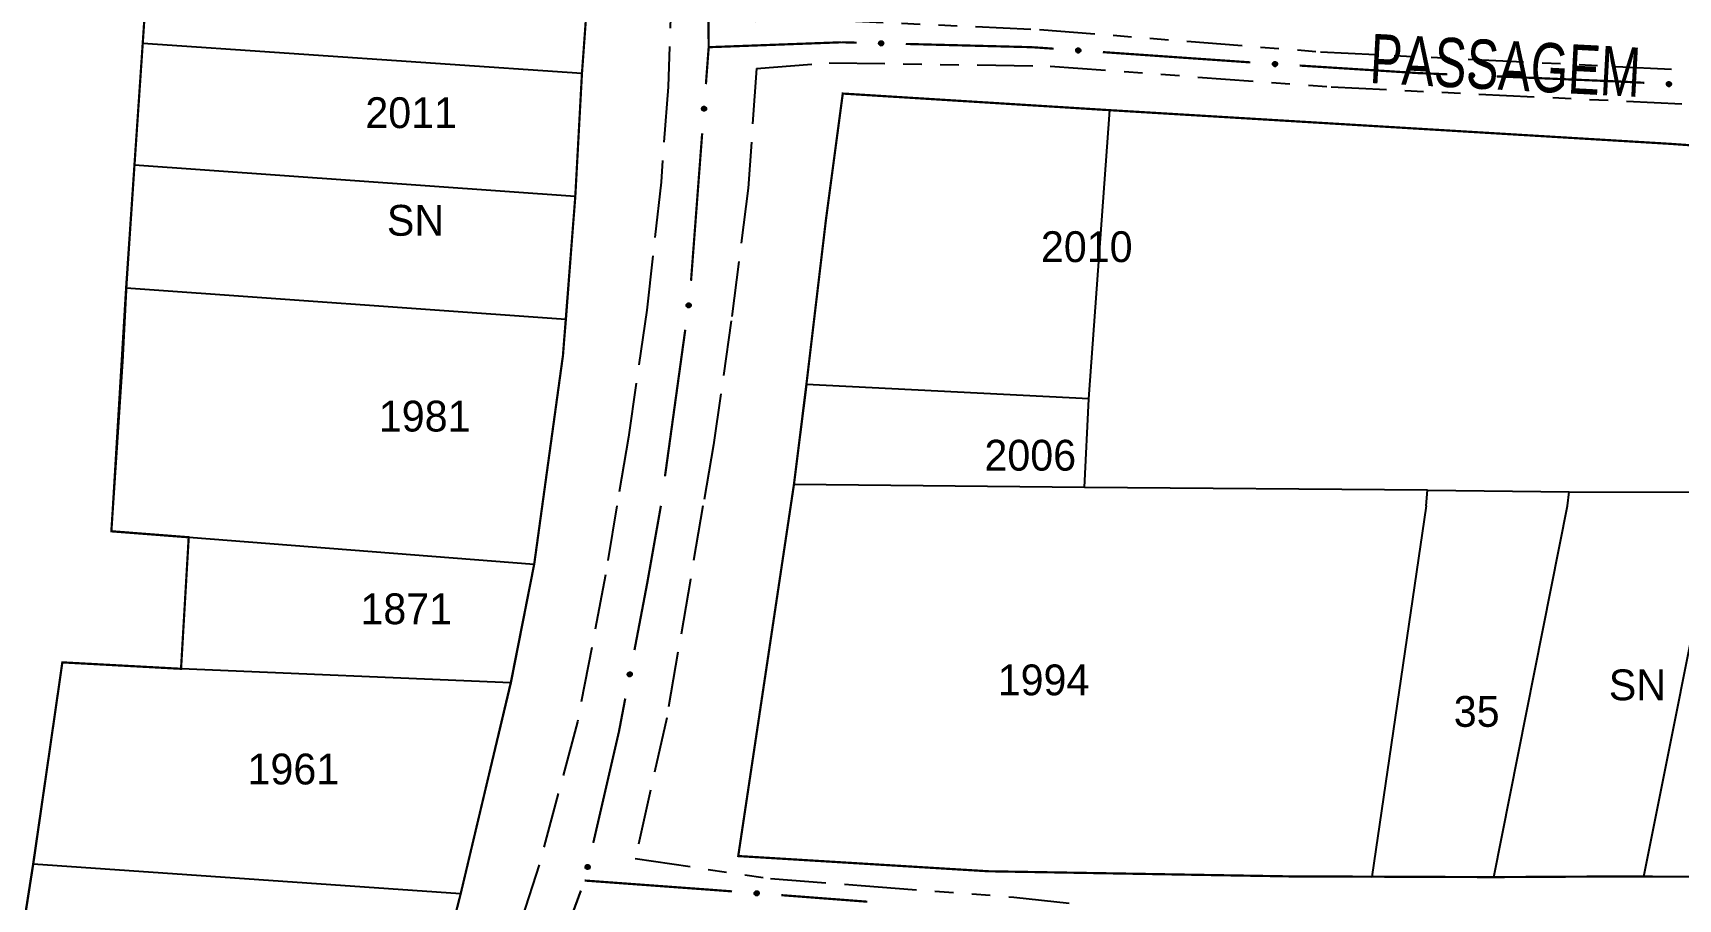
# Model space of a CAD drawing. Extents: x 203196 to 204359, y 4872588 to 4874244.
# Drawn here: x 203832.2 to 203965.6, y 4873268.4 to 4873338.7 of the extents above; entities that cross this region are included whole.
import ezdxf
from ezdxf.enums import TextEntityAlignment as Align

# ---------------------------------------------------------------- set-up
doc = ezdxf.new("R2010")
doc.units = 0
doc.header["$LTSCALE"] = 1.5
doc.header["$MEASUREMENT"] = 0
doc.linetypes.add('TRACO_11', pattern=[8, 3, -1, 3, -1])
doc.linetypes.add('TRACO_25', pattern=[8, 3, -1, 1, -1, 1, -1])
for name, color, linetype in [('CD_MALHA_LOTES', 7, 'CONTINUOUS'), ('RU-QUADRA', 210, 'CONTINUOUS'), ('SV-EIXO-RUA-N-PAV', 6, 'CONTINUOUS'), ('SV-EIXO-RUA-PAV', 20, 'CONTINUOUS'), ('SV-RUA-NAO-PAV', 7, 'CONTINUOUS'), ('SV-RUA-PAVIM', 7, 'CONTINUOUS'), ('SV-TXT-RUA-N-PAV', 7, 'CONTINUOUS'), ('Th_NmrPort', 1, 'CONTINUOUS')]:
    doc.layers.add(name, color=color, linetype=linetype)
doc.styles.add('ARIAL', font='ARIAL.SHX')

msp = doc.modelspace()

# ---------------------------------------------------------------- linework, layer by layer
at = {"layer": 'CD_MALHA_LOTES', "linetype": 'Continuous', "flags": 128}
for points in [[(203841.0902, 4873337.823042), (203841.737363, 4873347.520344)], [(203877.469888, 4873345.71845), (203876.719865, 4873335.377508)], [(203840.420019, 4873327.940479), (203841.0902, 4873337.823042)], [(203876.719865, 4873335.377508), (203841.0902, 4873337.823042)], [(203876.719865, 4873335.377508), (203876.180101, 4873325.401872)], [(203894.927459, 4873310.152488), (203896.517712, 4873323.556048), (203897.878634, 4873333.752333)], [(203897.878634, 4873333.752333), (203919.552623, 4873332.404279)], [(203917.828396, 4873308.99947), (203919.552623, 4873332.404279)], [(203919.552623, 4873332.404279), (203964.965795, 4873329.676698), (203983.018828, 4873328.40942), (204002.118015, 4873325.967334)], [(203839.758299, 4873317.964114), (203840.420019, 4873327.940479)], [(203876.180101, 4873325.401872), (203840.420019, 4873327.940479)], [(203876.180101, 4873325.401872), (203875.406688, 4873315.43201)], [(203838.543708, 4873298.244354), (203839.758299, 4873317.964114)], [(203875.406688, 4873315.43201), (203839.758299, 4873317.964114)], [(203875.406688, 4873315.43201), (203875.18, 4873312.51), (203872.849749, 4873295.591698)], [(203894.927459, 4873310.152488), (203893.916465, 4873302.040417)], [(203917.828396, 4873308.99947), (203894.927459, 4873310.152488)], [(203917.476966, 4873301.79968), (203917.828396, 4873308.99947)], [(203893.916465, 4873302.040417), (203889.398118, 4873271.902486)], [(203917.476966, 4873301.79968), (203893.916465, 4873302.040417)], [(203945.300566, 4873301.589659), (203917.476966, 4873301.79968)], [(203945.190588, 4873300.311709), (203945.300566, 4873301.589659)], [(203945.300566, 4873301.589659), (203956.798453, 4873301.4575)], [(203956.67063, 4873300.311563), (203956.798453, 4873301.4575)], [(203956.798453, 4873301.4575), (203969.001191, 4873301.413446)], [(203945.190588, 4873300.311709), (203940.796617, 4873270.228457)], [(203950.680062, 4873270.192821), (203956.67063, 4873300.311563)], [(203962.858871, 4873270.234788), (203968.853699, 4873300.278561)], [(203844.820719, 4873297.758995), (203838.543708, 4873298.244354)], [(203844.197087, 4873287.091041), (203844.820719, 4873297.758995)], [(203844.820719, 4873297.758995), (203872.849749, 4873295.591698)], [(203872.849749, 4873295.591698), (203870.945243, 4873285.964981)], [(203832.208644, 4873271.253621), (203834.569807, 4873287.61311)], [(203834.569807, 4873287.61311), (203844.197087, 4873287.091041)], [(203870.945243, 4873285.964981), (203844.197087, 4873287.091041)], [(203870.945243, 4873285.964981), (203866.878852, 4873268.826831)], [(203830.016135, 4873257.255296), (203832.208644, 4873271.253621)], [(203866.878852, 4873268.826831), (203832.208644, 4873271.253621)], [(203889.398118, 4873271.902486), (203909.689529, 4873270.667023), (203934.060947, 4873270.252743), (203940.796617, 4873270.228457)], [(203950.680062, 4873270.192821), (203940.796617, 4873270.228457)], [(203962.858871, 4873270.234788), (203950.680062, 4873270.192821)], [(203982.40835, 4873270.21418), (203962.858871, 4873270.234788)], [(203866.878852, 4873268.826831), (203864.752864, 4873260.475046), (203859.055657, 4873246.655683)]]:
    msp.add_lwpolyline(points, dxfattribs=at)
at = {"layer": 'RU-QUADRA', "linetype": 'Continuous', "const_width": 0.18, "flags": 128}
for points in [[(203864.752864, 4873260.475046), (203866.878852, 4873268.826831), (203870.945243, 4873285.964981), (203872.849749, 4873295.591698), (203873.499428, 4873300.312621), (203875.18, 4873312.51), (203876.18, 4873325.4), (203876.72, 4873335.38), (203877.47, 4873345.72), (203876.52, 4873371.79), (203875.800017, 4873383.400001), (203875.196422, 4873393.9545), (203873.22, 4873407.77), (203871.63, 4873414.66), (203868.34, 4873421.43), (203864.03, 4873428.26), (203851.6, 4873451.11), (203838.05, 4873472.35), (203831.68, 4873468.45)], [(203841.74, 4873347.52), (203841.089996, 4873337.82), (203840.419979, 4873327.940002), (203839.78, 4873318.39), (203839.46, 4873312.11), (203838.680729, 4873300.313064), (203838.543708, 4873298.244354), (203844.820719, 4873297.758995), (203844.197087, 4873287.091041), (203834.569807, 4873287.61311), (203832.208644, 4873271.253621), (203830.016135, 4873257.255296)], [(203983.018828, 4873328.40942), (203964.965795, 4873329.676698), (203919.552623, 4873332.404279), (203897.878634, 4873333.752333), (203896.517712, 4873323.556048), (203894.927459, 4873310.152488), (203893.916465, 4873302.040417), (203889.398118, 4873271.902486), (203909.689529, 4873270.667023), (203934.060947, 4873270.252743), (203940.796617, 4873270.228457), (203950.680062, 4873270.192821), (203959.077562, 4873270.238774), (203962.858871, 4873270.234788), (203982.40835, 4873270.21418)]]:
    msp.add_lwpolyline(points, dxfattribs=at)
at = {"layer": 'SV-EIXO-RUA-N-PAV', "const_width": 0.18}
for points in [[(203887.002099, 4873337.513549), (203896.995247, 4873337.883668)], [(203896.995247, 4873337.883668), (203897.776251, 4873337.912591)], [(203897.776251, 4873337.912591), (203898.994306, 4873337.881158)], [(203902.992975, 4873337.777965), (203912.989647, 4873337.519984)], [(203912.989647, 4873337.519984), (203913.239155, 4873337.513549)], [(203913.239155, 4873337.513549), (203914.985349, 4873337.392156)], [(203918.975718, 4873337.11475), (203930.946826, 4873336.282533)], [(203934.938409, 4873336.023389), (203943.920323, 4873335.453108)], [(203943.920323, 4873335.453108), (203944.464246, 4873335.418575)], [(203944.464246, 4873335.418575), (203946.917062, 4873335.315453)], [(203950.913531, 4873335.147433), (203960.904705, 4873334.727382)], [(203960.904705, 4873334.727382), (203961.074398, 4873334.72025)], [(203961.074398, 4873334.72025), (203962.902142, 4873334.6263)], [(203876.933358, 4873269.914879), (203886.906695, 4873269.185121)], [(203886.906695, 4873269.185121), (203887.304785, 4873269.155994)], [(203887.304785, 4873269.155994), (203888.901005, 4873269.034377)], [(203892.889445, 4873268.730495), (203899.869215, 4873268.198703)]]:
    msp.add_lwpolyline(points, dxfattribs=at)
at = {"layer": 'SV-EIXO-RUA-N-PAV'}
for points in [[(203900.852848, 4873337.943312), (203900.887831, 4873337.977491), (203900.924887, 4873337.999712), (203900.961127, 4873338.00935), (203900.995373, 4873338.009517), (203901.030427, 4873338.005741), (203901.064929, 4873337.994137), (203901.10037, 4873337.972776), (203901.134902, 4873337.937924), (203901.155171, 4873337.898468), (203901.166522, 4873337.863443), (203901.168751, 4873337.827744), (203901.164513, 4873337.793752), (203901.151274, 4873337.758311), (203901.129276, 4873337.722607), (203901.09339, 4873337.688732), (203901.056912, 4873337.667195), (203901.021614, 4873337.658793), (203900.98571, 4873337.656779), (203900.949968, 4873337.661062), (203900.916166, 4873337.672648), (203900.880257, 4873337.694862), (203900.847291, 4873337.730724), (203900.825396, 4873337.766861), (203900.816501, 4873337.802033), (203900.815313, 4873337.837425), (203900.818673, 4873337.87263), (203900.828893, 4873337.907798), (203900.852848, 4873337.943312)], [(203916.844833, 4873337.373233), (203916.881273, 4873337.405854), (203916.919262, 4873337.426439), (203916.955889, 4873337.434488), (203916.990109, 4873337.433162), (203917.024966, 4873337.427862), (203917.058929, 4873337.414765), (203917.093405, 4873337.391879), (203917.126385, 4873337.355554), (203917.144915, 4873337.315252), (203917.154727, 4873337.279766), (203917.155399, 4873337.244003), (203917.149683, 4873337.210228), (203917.134912, 4873337.175399), (203917.111378, 4873337.140687), (203917.074049, 4873337.108409), (203917.036667, 4873337.088483), (203917.001036, 4873337.081628), (203916.965079, 4873337.08118), (203916.929558, 4873337.087018), (203916.896293, 4873337.100066), (203916.861386, 4873337.123824), (203916.830015, 4873337.161089), (203916.809716, 4873337.198146), (203916.802362, 4873337.233672), (203916.802719, 4873337.269083), (203916.80761, 4873337.304108), (203916.819354, 4873337.338797), (203916.844833, 4873337.373233)], [(203932.806012, 4873336.269082), (203932.842256, 4873336.301921), (203932.880121, 4873336.322734), (203932.916698, 4873336.331003), (203932.950926, 4873336.329882), (203932.985813, 4873336.324791), (203933.019855, 4873336.311898), (203933.054467, 4873336.289219), (203933.087665, 4873336.253093), (203933.106436, 4873336.212903), (203933.116461, 4873336.177476), (203933.117347, 4873336.141718), (203933.111834, 4873336.10791), (203933.097272, 4873336.072992), (203933.073947, 4873336.03814), (203933.036813, 4873336.005638), (203932.999551, 4873335.985489), (203932.963962, 4873335.97842), (203932.928007, 4873335.977756), (203932.892452, 4873335.983381), (203932.859109, 4873335.996229), (203932.824061, 4873336.019777), (203932.792467, 4873336.056854), (203932.771946, 4873336.093788), (203932.764379, 4873336.129269), (203932.764523, 4873336.164681), (203932.769204, 4873336.199735), (203932.78074, 4873336.234494), (203932.806012, 4873336.269082)], [(203948.776367, 4873335.347461), (203948.8119, 4873335.381069), (203948.849311, 4873335.402686), (203948.885703, 4873335.411736), (203948.919947, 4873335.411347), (203948.954935, 4873335.407003), (203948.989245, 4873335.394841), (203949.024334, 4873335.372908), (203949.058297, 4873335.3375), (203949.077923, 4873335.297721), (203949.088704, 4873335.262517), (203949.090355, 4873335.226786), (203949.085566, 4873335.192867), (203949.071754, 4873335.157646), (203949.04918, 4873335.122303), (203949.012749, 4873335.089014), (203948.975927, 4873335.068072), (203948.940497, 4873335.060244), (203948.904565, 4873335.058812), (203948.868898, 4873335.063674), (203948.835288, 4873335.075807), (203948.799744, 4873335.0986), (203948.767364, 4873335.134992), (203948.746058, 4873335.171479), (203948.737734, 4873335.20679), (203948.73712, 4873335.242197), (203948.74105, 4873335.277343), (203948.75184, 4873335.312341), (203948.776367, 4873335.347461)], [(203964.761665, 4873334.640943), (203964.79751, 4873334.674217), (203964.835122, 4873334.695484), (203964.871597, 4873334.704193), (203964.905836, 4873334.703485), (203964.940782, 4873334.698815), (203964.974976, 4873334.686333), (203965.00986, 4873334.664073), (203965.04349, 4873334.628349), (203965.062744, 4873334.588388), (203965.073196, 4873334.553085), (203965.074513, 4873334.51734), (203965.069407, 4873334.483468), (203965.055267, 4873334.448377), (203965.032363, 4873334.413247), (203964.995624, 4873334.380299), (203964.958608, 4873334.359702), (203964.923106, 4873334.352205), (203964.887162, 4873334.351109), (203964.851542, 4873334.356304), (203964.818047, 4873334.36875), (203964.782717, 4873334.391874), (203964.750679, 4873334.428567), (203964.729714, 4873334.465252), (203964.72172, 4873334.500639), (203964.721438, 4873334.53605), (203964.725695, 4873334.571158), (203964.736811, 4873334.606053), (203964.761665, 4873334.640943)], [(203890.760322, 4873269.003114), (203890.796978, 4873269.035493), (203890.835103, 4873269.055825), (203890.871782, 4873269.063631), (203890.905993, 4873269.062078), (203890.940813, 4873269.056546), (203890.974689, 4873269.043224), (203891.009012, 4873269.02011), (203891.041751, 4873268.983567), (203891.060012, 4873268.943143), (203891.069589, 4873268.907593), (203891.070023, 4873268.871826), (203891.064083, 4873268.83809), (203891.049081, 4873268.80336), (203891.025318, 4873268.768805), (203890.987776, 4873268.736775), (203890.950263, 4873268.717098), (203890.914587, 4873268.710479), (203890.878627, 4873268.71027), (203890.843146, 4873268.716343), (203890.809968, 4873268.729612), (203890.77522, 4873268.753601), (203890.744097, 4873268.791074), (203890.724044, 4873268.828265), (203890.716926, 4873268.863838), (203890.717518, 4873268.899246), (203890.722641, 4873268.934238), (203890.734615, 4873268.968848), (203890.760322, 4873269.003114)]]:
    msp.add_lwpolyline(points, close=True, dxfattribs=at)
for points in [[(203900.815313, 4873337.837425), (203901.166522, 4873337.863443)], [(203900.816501, 4873337.802033), (203901.168751, 4873337.827744)], [(203900.818493, 4873337.81923), (203901.165811, 4873337.843027)], [(203900.818673, 4873337.87263), (203901.155171, 4873337.898468)], [(203900.820808, 4873337.856025), (203901.15592, 4873337.882866)], [(203900.824398, 4873337.783589), (203901.163602, 4873337.810324)], [(203900.825396, 4873337.766861), (203901.164513, 4873337.793752)], [(203900.828508, 4873337.889951), (203901.140466, 4873337.918754)], [(203900.828893, 4873337.907798), (203901.134902, 4873337.937924)], [(203900.838488, 4873337.747736), (203901.153139, 4873337.775105)], [(203900.841665, 4873337.923736), (203901.114065, 4873337.95356)], [(203900.847291, 4873337.730724), (203901.151274, 4873337.758311)], [(203900.852848, 4873337.943312), (203901.10037, 4873337.972776)], [(203900.867652, 4873337.714223), (203901.137219, 4873337.740026)], [(203900.87266, 4873337.961155), (203901.075246, 4873337.983226)], [(203900.887831, 4873337.977491), (203901.064929, 4873337.994137)], [(203900.9089, 4873337.990249), (203901.038803, 4873337.999182)], [(203900.924887, 4873337.999712), (203901.030427, 4873338.005741)], [(203900.880257, 4873337.694862), (203901.129276, 4873337.722607)], [(203900.903778, 4873337.685992), (203901.103566, 4873337.705405)], [(203900.916166, 4873337.672648), (203901.09339, 4873337.688732)], [(203900.937422, 4873337.667379), (203901.068725, 4873337.67764)], [(203900.949968, 4873337.661062), (203901.056912, 4873337.667195)], [(203916.802362, 4873337.233672), (203917.155399, 4873337.244003)], [(203916.802719, 4873337.269083), (203917.154727, 4873337.279766)], [(203916.805102, 4873337.250767), (203917.153128, 4873337.2594)], [(203916.80761, 4873337.304108), (203917.144915, 4873337.315252)], [(203916.809019, 4873337.287425), (203917.144982, 4873337.299633)], [(203916.809448, 4873337.214901), (203917.149495, 4873337.226825)], [(203916.809716, 4873337.198146), (203917.149683, 4873337.210228)], [(203916.818191, 4873337.320983), (203917.131108, 4873337.336161)], [(203916.819354, 4873337.338797), (203917.126385, 4873337.355554)], [(203916.821961, 4873337.178468), (203917.137506, 4873337.192095)], [(203916.830015, 4873337.161089), (203917.134912, 4873337.175399)], [(203916.832808, 4873337.354162), (203917.106249, 4873337.372084)], [(203916.844833, 4873337.373233), (203917.093405, 4873337.391879)], [(203916.849637, 4873337.143717), (203917.120072, 4873337.157744)], [(203916.861386, 4873337.123824), (203917.111378, 4873337.140687)], [(203916.865404, 4873337.390195), (203917.06876, 4873337.403414)], [(203916.881273, 4873337.405854), (203917.058929, 4873337.414765)], [(203916.884498, 4873337.113937), (203917.084942, 4873337.124623)], [(203916.896293, 4873337.100066), (203917.074049, 4873337.108409)], [(203916.902879, 4873337.417682), (203917.033048, 4873337.420943)], [(203916.917299, 4873337.093875), (203917.048924, 4873337.098403)], [(203916.919262, 4873337.426439), (203917.024966, 4873337.427862)], [(203916.929558, 4873337.087018), (203917.036667, 4873337.088483)], [(203932.764379, 4873336.129269), (203933.117347, 4873336.141718)], [(203932.764523, 4873336.164681), (203933.116461, 4873336.177476)], [(203932.767017, 4873336.14638), (203933.114984, 4873336.157101)], [(203932.769204, 4873336.199735), (203933.106436, 4873336.212903)], [(203932.770713, 4873336.183061), (203933.106597, 4873336.197284)], [(203932.771577, 4873336.110541), (203933.111547, 4873336.124505)], [(203932.771946, 4873336.093788), (203933.111834, 4873336.10791)], [(203932.779683, 4873336.216674), (203933.092504, 4873336.233728)], [(203932.78074, 4873336.234494), (203933.087665, 4873336.253093)], [(203932.784309, 4873336.074184), (203933.099766, 4873336.089704)], [(203932.792467, 4873336.056854), (203933.097272, 4873336.072992)], [(203932.794101, 4873336.24994), (203933.06743, 4873336.269502)], [(203932.806012, 4873336.269082), (203933.054467, 4873336.289219)], [(203932.812193, 4873336.039599), (203933.082539, 4873336.055249)], [(203932.824061, 4873336.019777), (203933.073947, 4873336.03814)], [(203932.826481, 4873336.286168), (203933.029754, 4873336.300607)], [(203932.842256, 4873336.301921), (203933.019855, 4873336.311898)], [(203932.847232, 4873336.010029), (203933.047608, 4873336.021917)], [(203932.859109, 4873335.996229), (203933.036813, 4873336.005638)], [(203932.863789, 4873336.313879), (203932.993937, 4873336.317921)], [(203932.880121, 4873336.322734), (203932.985813, 4873336.324791)], [(203932.880152, 4873335.990164), (203933.011748, 4873335.995482)], [(203932.892452, 4873335.983381), (203932.999551, 4873335.985489)], [(203948.73712, 4873335.242197), (203949.088704, 4873335.262517)], [(203948.737734, 4873335.20679), (203949.090355, 4873335.226786)], [(203948.740004, 4873335.223953), (203949.087663, 4873335.242114)], [(203948.74105, 4873335.277343), (203949.077923, 4873335.297721)], [(203948.742915, 4873335.260706), (203949.078418, 4873335.282109)], [(203948.745331, 4873335.18822), (203949.084924, 4873335.209452)], [(203948.746058, 4873335.171479), (203949.085566, 4873335.192867)], [(203948.751165, 4873335.294502), (203949.063549, 4873335.318243)], [(203948.75184, 4873335.312341), (203949.058297, 4873335.3375)], [(203948.758837, 4873335.152144), (203949.07389, 4873335.174407)], [(203948.764868, 4873335.328069), (203949.037715, 4873335.353473)], [(203948.767364, 4873335.134992), (203949.071754, 4873335.157646)], [(203948.776367, 4873335.347461), (203949.024334, 4873335.372908)], [(203948.787454, 4873335.118163), (203949.057404, 4873335.139591)], [(203948.796465, 4873335.364981), (203948.999383, 4873335.383764)], [(203948.799744, 4873335.0986), (203949.04918, 4873335.122303)], [(203948.8119, 4873335.381069), (203948.989245, 4873335.394841)], [(203948.823118, 4873335.089349), (203949.023194, 4873335.105521)], [(203948.833173, 4873335.393484), (203948.963204, 4873335.400309)], [(203948.835288, 4873335.075807), (203949.012749, 4873335.089014)], [(203948.849311, 4873335.402686), (203948.954935, 4873335.407003)], [(203948.856455, 4873335.070193), (203948.987907, 4873335.078324)], [(203948.868898, 4873335.063674), (203948.975927, 4873335.068072)], [(203964.721438, 4873334.53605), (203965.073196, 4873334.553085)], [(203964.72172, 4873334.500639), (203965.074513, 4873334.51734)], [(203964.724151, 4873334.51778), (203965.071964, 4873334.532693)], [(203964.725695, 4873334.571158), (203965.062744, 4873334.588388)], [(203964.727405, 4873334.554503), (203965.063094, 4873334.572773)], [(203964.729144, 4873334.481999), (203965.06892, 4873334.500058)], [(203964.729714, 4873334.465252), (203965.069407, 4873334.483468)], [(203964.73597, 4873334.588221), (203965.048562, 4873334.609044)], [(203964.736811, 4873334.606053), (203965.04349, 4873334.628349)], [(203964.742312, 4873334.445798), (203965.05756, 4873334.465118)], [(203964.749986, 4873334.621659), (203965.023059, 4873334.644513)], [(203964.750679, 4873334.428567), (203965.055267, 4873334.448377)], [(203964.761665, 4873334.640943), (203965.00986, 4873334.664073)], [(203964.770611, 4873334.411551), (203965.040749, 4873334.430457)], [(203964.781927, 4873334.658274), (203964.985011, 4873334.675162)], [(203964.782717, 4873334.391874), (203965.032363, 4873334.413247)], [(203964.79751, 4873334.674217), (203964.974976, 4873334.686333)], [(203964.806004, 4873334.382405), (203965.006222, 4873334.396708)], [(203964.818047, 4873334.36875), (203964.995624, 4873334.380299)], [(203964.818899, 4873334.686433), (203964.948988, 4873334.692043)], [(203964.835122, 4873334.695484), (203964.940782, 4873334.698815)], [(203964.839161, 4873334.362939), (203964.970683, 4873334.369842)], [(203964.851542, 4873334.356304), (203964.958608, 4873334.359702)], [(203890.716926, 4873268.863838), (203891.070023, 4873268.871826)], [(203890.717518, 4873268.899246), (203891.069589, 4873268.907593)], [(203890.71978, 4873268.880914), (203891.067855, 4873268.887238)], [(203890.722641, 4873268.934238), (203891.060012, 4873268.943143)], [(203890.723887, 4873268.845021), (203891.064006, 4873268.854688)], [(203890.723939, 4873268.917546), (203891.059976, 4873268.927524)], [(203890.724044, 4873268.828265), (203891.064083, 4873268.83809)], [(203890.733334, 4873268.951043), (203891.046344, 4873268.964143)], [(203890.734615, 4873268.968848), (203891.041751, 4873268.983567)], [(203890.736158, 4873268.808506), (203891.051787, 4873268.820038)], [(203890.744097, 4873268.791074), (203891.049081, 4873268.80336)], [(203890.74817, 4873268.984124), (203891.021724, 4873269.000231)], [(203890.760322, 4873269.003114), (203891.009012, 4873269.02011)], [(203890.763603, 4873268.773571), (203891.034125, 4873268.785803)], [(203890.77522, 4873268.753601), (203891.025318, 4873268.768805)], [(203890.781006, 4873269.01994), (203890.984445, 4873269.031809)], [(203890.796978, 4873269.035493), (203890.974689, 4873269.043224)], [(203890.798266, 4873268.743561), (203890.998776, 4873268.752916)], [(203890.809968, 4873268.729612), (203890.987776, 4873268.736775)], [(203890.818661, 4873269.047177), (203890.948849, 4873269.049574)], [(203890.830932, 4873268.723282), (203890.962585, 4873268.726936)], [(203890.835103, 4873269.055825), (203890.940813, 4873269.056546)], [(203890.843146, 4873268.716343), (203890.950263, 4873268.717098)]]:
    msp.add_lwpolyline(points, dxfattribs=at)
at = {"layer": 'SV-EIXO-RUA-PAV', "const_width": 0.18}
for points in [[(203886.903887, 4873346.506655), (203886.991248, 4873338.507132)], [(203886.991248, 4873338.507132), (203887.002099, 4873337.513549)], [(203887.002099, 4873337.513549), (203886.775343, 4873334.515755)], [(203886.473642, 4873330.527149), (203885.568539, 4873318.561332)], [(203885.100208, 4873314.59054), (203883.455292, 4873302.703814)], [(203882.967747, 4873299.427363), (203883.12447, 4873300.313182)], [(203882.028631, 4873294.119339), (203882.967747, 4873299.427363)], [(203881.914698, 4873293.520542), (203882.028631, 4873294.119339)], [(203880.980118, 4873288.608662), (203881.914698, 4873293.520542)], [(203879.723666, 4873282.005122), (203880.232454, 4873284.679159)], [(203877.637243, 4873272.964771), (203879.661152, 4873281.734252)], [(203879.661152, 4873281.734252), (203879.723666, 4873282.005122)], [(203873.30776, 4873260.02259), (203876.633993, 4873269.098074)]]:
    msp.add_lwpolyline(points, dxfattribs=at)
at = {"layer": 'SV-EIXO-RUA-PAV'}
for points in [[(203886.745097, 4873332.65642), (203886.777496, 4873332.619782), (203886.797849, 4873332.581669), (203886.805675, 4873332.544994), (203886.80414, 4873332.510782), (203886.798628, 4873332.475959), (203886.785325, 4873332.442076), (203886.762229, 4873332.40774), (203886.725704, 4873332.374982), (203886.68529, 4873332.356698), (203886.649745, 4873332.347101), (203886.613979, 4873332.346648), (203886.580239, 4873332.352569), (203886.545501, 4873332.367552), (203886.510933, 4873332.391297), (203886.478882, 4873332.428821), (203886.459185, 4873332.466324), (203886.452546, 4873332.501996), (203886.452318, 4873332.537956), (203886.458372, 4873332.57344), (203886.471622, 4873332.606626), (203886.495592, 4873332.641387), (203886.533048, 4873332.67253), (203886.570228, 4873332.692603), (203886.605798, 4873332.699741), (203886.641205, 4873332.699168), (203886.6762, 4873332.694064), (203886.710817, 4873332.682109), (203886.745097, 4873332.65642)], [(203885.503097, 4873316.698896), (203885.533163, 4873316.66032), (203885.551116, 4873316.621018), (203885.556654, 4873316.583929), (203885.553002, 4873316.549878), (203885.545342, 4873316.515463), (203885.529964, 4873316.48247), (203885.504785, 4873316.449631), (203885.4663, 4873316.419199), (203885.424831, 4873316.403455), (203885.388759, 4873316.39608), (203885.353034, 4873316.397844), (203885.319726, 4873316.405845), (203885.285983, 4873316.422952), (203885.252953, 4873316.448794), (203885.223289, 4873316.488232), (203885.205954, 4873316.526883), (203885.201539, 4873316.562898), (203885.203539, 4873316.598803), (203885.211781, 4873316.633844), (203885.227062, 4873316.666144), (203885.253141, 4873316.699353), (203885.292454, 4873316.728116), (203885.330807, 4873316.745846), (203885.36675, 4873316.750765), (203885.402055, 4873316.748), (203885.436666, 4873316.740737), (203885.470475, 4873316.726659), (203885.503097, 4873316.698896)], [(203880.471289, 4873286.523338), (203880.443209, 4873286.563382), (203880.427264, 4873286.60354), (203880.423606, 4873286.640862), (203880.428972, 4873286.674685), (203880.43836, 4873286.708669), (203880.455384, 4873286.740844), (203880.482189, 4873286.772369), (203880.522161, 4873286.800819), (203880.564373, 4873286.81445), (203880.600771, 4873286.819994), (203880.636362, 4873286.816429), (203880.669223, 4873286.806756), (203880.70206, 4873286.787967), (203880.733742, 4873286.760491), (203880.761377, 4873286.719605), (203880.776739, 4873286.680128), (203880.77933, 4873286.643936), (203880.775519, 4873286.608178), (203880.765519, 4873286.573597), (203880.748626, 4873286.54211), (203880.720904, 4873286.51026), (203880.680188, 4873286.48352), (203880.640989, 4873286.467748), (203880.604843, 4873286.46465), (203880.569724, 4873286.469195), (203880.535523, 4873286.478196), (203880.502468, 4873286.493962), (203880.471289, 4873286.523338)], [(203877.047914, 4873270.900752), (203877.021408, 4873270.941855), (203877.007033, 4873270.982602), (203877.004825, 4873271.020037), (203877.011499, 4873271.053626), (203877.022198, 4873271.087221), (203877.040457, 4873271.118711), (203877.068465, 4873271.149173), (203877.10951, 4873271.176051), (203877.152219, 4873271.188034), (203877.188804, 4873271.192163), (203877.22423, 4873271.187219), (203877.256691, 4873271.176279), (203877.288775, 4873271.156231), (203877.319368, 4873271.127547), (203877.345396, 4873271.08562), (203877.359215, 4873271.045576), (203877.3604, 4873271.009311), (203877.355205, 4873270.973728), (203877.343871, 4873270.939561), (203877.32577, 4873270.908753), (203877.296833, 4873270.878003), (203877.255111, 4873270.852861), (203877.21533, 4873270.838622), (203877.179091, 4873270.836928), (203877.144174, 4873270.842832), (203877.110349, 4873270.853152), (203877.07793, 4873270.870189), (203877.047914, 4873270.900752)]]:
    msp.add_lwpolyline(points, close=True, dxfattribs=at)
for points in [[(203886.458372, 4873332.57344), (203886.459185, 4873332.466324)], [(203886.465303, 4873332.585657), (203886.469029, 4873332.454007)], [(203886.471622, 4873332.606626), (203886.478882, 4873332.428821)], [(203886.485565, 4873332.618335), (203886.49503, 4873332.41783)], [(203886.495592, 4873332.641387), (203886.510933, 4873332.391297)], [(203886.515556, 4873332.653014), (203886.527936, 4873332.382499)], [(203886.533048, 4873332.67253), (203886.545501, 4873332.367552)], [(203886.550476, 4873332.680478), (203886.562181, 4873332.364856)], [(203886.570228, 4873332.692603), (203886.580239, 4873332.352569)], [(203886.586984, 4873332.692769), (203886.596837, 4873332.352656)], [(203886.605798, 4873332.699741), (203886.613979, 4873332.346648)], [(203886.622875, 4873332.696896), (203886.629389, 4873332.348825)], [(203886.641205, 4873332.699168), (203886.649745, 4873332.347101)], [(203886.65951, 4873332.692757), (203886.669671, 4873332.356725)], [(203886.6762, 4873332.694064), (203886.68529, 4873332.356698)], [(203886.693011, 4873332.683381), (203886.706282, 4873332.370377)], [(203886.710817, 4873332.682109), (203886.725704, 4873332.374982)], [(203886.7261, 4873332.668562), (203886.742357, 4873332.395017)], [(203886.745097, 4873332.65642), (203886.762229, 4873332.40774)], [(203886.761934, 4873332.635746), (203886.773915, 4873332.432314)], [(203886.777496, 4873332.619782), (203886.785325, 4873332.442076)], [(203886.789192, 4873332.598106), (203886.79166, 4873332.467919)], [(203886.797849, 4873332.581669), (203886.798628, 4873332.475959)], [(203885.211781, 4873316.633844), (203885.205954, 4873316.526883)], [(203885.219456, 4873316.645608), (203885.215016, 4873316.51398)], [(203885.227062, 4873316.666144), (203885.223289, 4873316.488232)], [(203885.241703, 4873316.676968), (203885.238725, 4873316.476261)], [(203885.253141, 4873316.699353), (203885.252953, 4873316.448794)], [(203885.273787, 4873316.709721), (203885.269378, 4873316.438959)], [(203885.292454, 4873316.728116), (203885.285983, 4873316.422952)], [(203885.310341, 4873316.734968), (203885.302464, 4873316.419227)], [(203885.330807, 4873316.745846), (203885.319726, 4873316.405845)], [(203885.347541, 4873316.744973), (203885.336297, 4873316.404903)], [(203885.36675, 4873316.750765), (203885.353034, 4873316.397844)], [(203885.383619, 4873316.746868), (203885.368549, 4873316.399062)], [(203885.402055, 4873316.748), (203885.388759, 4873316.39608)], [(203885.419926, 4873316.740466), (203885.409243, 4873316.404451)], [(203885.436666, 4873316.740737), (203885.424831, 4873316.403455)], [(203885.452782, 4873316.729032), (203885.44663, 4873316.415808)], [(203885.470475, 4873316.726659), (203885.4663, 4873316.419199)], [(203885.48489, 4873316.712191), (203885.484162, 4873316.438164)], [(203885.503097, 4873316.698896), (203885.504785, 4873316.449631)], [(203885.518621, 4873316.677218), (203885.517971, 4873316.473434)], [(203885.533163, 4873316.66032), (203885.529964, 4873316.48247)], [(203885.543494, 4873316.63796), (203885.537889, 4873316.507871)], [(203885.551116, 4873316.621018), (203885.545342, 4873316.515463)], [(203880.427264, 4873286.60354), (203880.43836, 4873286.708669)], [(203880.434021, 4873286.586235), (203880.446186, 4873286.715876)], [(203880.443209, 4873286.563382), (203880.455384, 4873286.740844)], [(203880.45688, 4873286.545772), (203880.467818, 4873286.749263)], [(203880.471289, 4873286.523338), (203880.482189, 4873286.772369)], [(203880.488802, 4873286.50914), (203880.503365, 4873286.782781)], [(203880.502468, 4873286.493962), (203880.522161, 4873286.800819)], [(203880.520019, 4873286.490699), (203880.541977, 4873286.803214)], [(203880.535523, 4873286.478196), (203880.564373, 4873286.81445)], [(203880.552255, 4873286.477621), (203880.57989, 4873286.812668)], [(203880.569724, 4873286.469195), (203880.600771, 4873286.819994)], [(203880.588193, 4873286.469394), (203880.620804, 4873286.815995)], [(203880.604843, 4873286.46465), (203880.636362, 4873286.816429)], [(203880.62432, 4873286.469465), (203880.652721, 4873286.808534)], [(203880.640989, 4873286.467748), (203880.669223, 4873286.806756)], [(203880.661978, 4873286.477579), (203880.685788, 4873286.792519)], [(203880.680188, 4873286.48352), (203880.70206, 4873286.787967)], [(203880.699761, 4873286.500948), (203880.717835, 4873286.771143)], [(203880.720904, 4873286.51026), (203880.733742, 4873286.760491)], [(203880.733457, 4873286.53204), (203880.746566, 4873286.73234)], [(203880.748626, 4873286.54211), (203880.761377, 4873286.719605)], [(203880.757259, 4873286.562236), (203880.768339, 4873286.693472)], [(203880.765519, 4873286.573597), (203880.776739, 4873286.680128)], [(203877.007033, 4873270.982602), (203877.022198, 4873271.087221)], [(203877.013113, 4873270.965048), (203877.030298, 4873271.094119)], [(203877.021408, 4873270.941855), (203877.040457, 4873271.118711)], [(203877.034386, 4873270.923728), (203877.053208, 4873271.126642)], [(203877.047914, 4873270.900752), (203877.068465, 4873271.149173)], [(203877.064863, 4873270.885885), (203877.090028, 4873271.158755)], [(203877.07793, 4873270.870189), (203877.10951, 4873271.176051)], [(203877.095341, 4873270.866248), (203877.129404, 4873271.177676)], [(203877.110349, 4873270.853152), (203877.152219, 4873271.188034)], [(203877.127046, 4873270.851929), (203877.167655, 4873271.185652)], [(203877.144174, 4873270.842832), (203877.188804, 4873271.192163)], [(203877.162637, 4873270.842314), (203877.208668, 4873271.18739)], [(203877.179091, 4873270.836928), (203877.22423, 4873271.187219)], [(203877.19874, 4873270.840984), (203877.240271, 4873271.178696)], [(203877.21533, 4873270.838622), (203877.256691, 4873271.176279)], [(203877.236685, 4873270.847631), (203877.272692, 4873271.161411)], [(203877.255111, 4873270.852861), (203877.288775, 4873271.156231)], [(203877.275345, 4873270.869517), (203877.303885, 4873271.138807)], [(203877.296833, 4873270.878003), (203877.319368, 4873271.127547)], [(203877.310222, 4873270.899279), (203877.33109, 4873271.09892)], [(203877.32577, 4873270.908753), (203877.345396, 4873271.08562)], [(203877.335177, 4873270.928529), (203877.351339, 4873271.059236)], [(203877.343871, 4873270.939561), (203877.359215, 4873271.045576)]]:
    msp.add_lwpolyline(points, dxfattribs=at)
at = {"layer": 'SV-RUA-NAO-PAV', "linetype": 'TRACO_25'}
for points in [[(203890.817368, 4873339.612686, 13.219384), (203896.661606, 4873339.728647, 13.148925), (203913.82654, 4873338.954038, 13.070638), (203936.627291, 4873337.138615, 13.078466), (203968.638986, 4873335.566727, 13.015836), (203992.498139, 4873334.543932, 12.859261), (204000.692817, 4873334.146204, 12.827946), (204009.003686, 4873333.490858, 12.827946), (204025.63521, 4873331.748109, 12.577424), (204058.941738, 4873329.621717, 12.209472), (204096.986887, 4873327.427216, 11.990266), (204128.630541, 4873325.828625, 11.606656), (204134.455772, 4873325.177011, 11.497053), (204139.978495, 4873324.609728, 11.497053), (204144.919717, 4873324.178779, 11.497053), (204165.02091, 4873322.498138, 11.426594)], [(203890.882378, 4873335.788508, 13.188069), (203896.787602, 4873336.255523, 13.148925), (203914.711028, 4873335.981911, 12.99235), (203937.489642, 4873334.29478, 12.99235), (203969.517664, 4873332.746654, 12.827946), (203990.969711, 4873331.630481, 12.827946), (204002.871606, 4873331.139477, 12.702685), (204015.601876, 4873329.892714, 12.593082), (204034.953143, 4873327.750945, 12.264274), (204058.304506, 4873326.431509, 12.131185), (204097.358923, 4873324.390468, 12.045068), (204124.626416, 4873323.054737, 11.536197), (204132.325541, 4873322.656133, 11.536197), (204139.088924, 4873322.214991, 11.465738), (204144.930137, 4873321.563147, 11.465738), (204163.549753, 4873319.119956, 11.418765)], [(203881.035015, 4873271.702753, 13.266356), (203892.025401, 4873270.073079, 13.05498), (203899.370515, 4873269.511597, 13.05498), (203911.761536, 4873268.57365, 13.05498), (203916.940305, 4873267.987316, 13.031493)]]:
    msp.add_polyline3d(points, dxfattribs=at)
at = {"layer": 'SV-RUA-PAVIM', "linetype": 'TRACO_11'}
for points in [[(203820.618735, 4873510.612023, 11.833691), (203832.429465, 4873490.958121, 12.123355), (203842.446504, 4873474.969281, 12.123355), (203860.971609, 4873443.41191, 12.467821), (203867.859563, 4873429.789066, 12.53828), (203871.24076, 4873422.405737, 12.60874), (203874.205453, 4873414.012777, 12.647883), (203876.587841, 4873405.700173, 12.765315), (203878.444059, 4873398.594894, 12.765315), (203880.84396, 4873384.819118, 12.827946), (203882.410822, 4873372.031124, 12.914062), (203883.450367, 4873360.370486, 12.953206), (203883.795298, 4873352.103163, 13.156754), (203884.016462, 4873343.565673, 13.156754), (203883.707774, 4873334.307943, 13.24287), (203883.132986, 4873326.557739, 13.24287), (203881.977175, 4873316.192406, 13.250699), (203880.486434, 4873305.879877, 13.368131), (203879.560882, 4873300.312544, 13.368131)], [(203890.882378, 4873335.788508, 13.219384), (203890.19968, 4873326.088242, 13.258528), (203888.830367, 4873315.326056, 13.258528), (203887.383023, 4873305.252857, 13.328987), (203886.537384, 4873300.312455, 13.336816)], [(203879.560882, 4873300.312544, 13.368131), (203878.631927, 4873294.724745, 13.399446), (203876.358407, 4873282.775793, 13.446419), (203873.251004, 4873271.198756, 13.477734), (203870.053991, 4873261.174699, 13.56385), (203869.917117, 4873260.823768, 13.56385), (203865.639517, 4873249.856401, 13.626481), (203861.558077, 4873240.580911, 13.642138), (203856.942852, 4873231.42507, 13.556022), (203852.412355, 4873222.603946, 13.556022), (203846.587306, 4873211.979979, 13.713317), (203843.216646, 4873205.225886, 13.713317), (203839.383145, 4873198.645024, 13.713317), (203824.030068, 4873173.571056, 13.713317), (203819.577294, 4873166.756716, 13.713317), (203814.776624, 4873158.84105, 13.713317), (203810.728875, 4873151.685941, 13.713317), (203790.201017, 4873115.841478, 13.832888), (203777.043234, 4873092.337145, 13.673459)], [(203886.537384, 4873300.312455, 13.336816), (203885.516092, 4873294.345854, 13.336816), (203883.596396, 4873283.103675, 13.383789), (203881.035015, 4873271.702753, 13.430761)]]:
    msp.add_polyline3d(points, dxfattribs=at)

# ---------------------------------------------------------------- texts
at = {"layer": 'SV-TXT-RUA-N-PAV', "style": 'ARIAL', "width": 0.7}
msp.add_text('PASSAGEM', height=4, rotation=357, dxfattribs=at).set_placement((203940.566959, 4873334.616196))
at = {"layer": 'Th_NmrPort', "color": 1}
for s, p in [('2011', (203859.150687, 4873332.201843)), ('SN', (203860.897026, 4873323.470147)), ('2010', (203913.950983, 4873321.332538)), ('1981', (203860.243192, 4873307.587938)), ('2006', (203909.36945, 4873304.416107)), ('1871', (203858.750108, 4873291.957108)), ('1994', (203910.445927, 4873286.192187)), ('SN', (203960.018502, 4873285.787233)), ('35', (203947.441999, 4873283.634395)), ('1961', (203849.591268, 4873278.962214))]:
    msp.add_text(s, height=2.5, dxfattribs=at).set_placement(p, align=Align.MIDDLE_LEFT)

doc.saveas('drawing.dxf')
